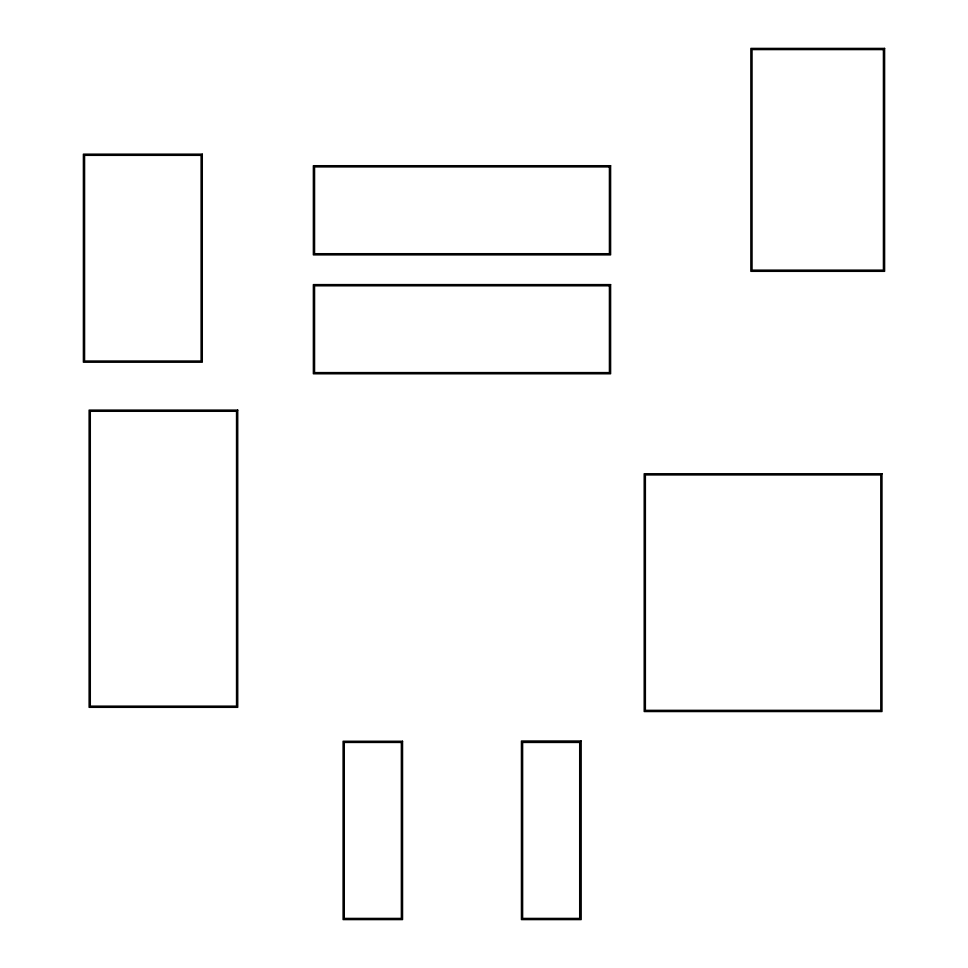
<?xml version="1.0" encoding="UTF-8"?>
<svg xmlns="http://www.w3.org/2000/svg" width="968" height="968" viewBox="0 0 968 968"><rect width="100%" height="100%" fill="white"/><g stroke="black" fill="none" stroke-linecap="round" stroke-linejoin="round"><path stroke-width="1.45" d="M884.607 48.4L750.853 48.4L750.853 271.33L884.607 271.33L884.607 48.4M883.421 49.586L752.039 49.586L752.039 270.132L883.421 270.132L883.421 49.586M202.288 154.154L83.393 154.154L83.393 362.214L202.288 362.214L202.288 154.154M201.102 155.34L84.579 155.34L84.579 361.028L201.102 361.028L201.102 155.34M610.602 165.709L313.366 165.709L313.366 254.887L610.602 254.887L610.602 165.709M609.416 166.907L314.564 166.907L314.564 253.701L609.416 253.701L609.416 166.907M610.602 284.604L313.366 284.604L313.366 373.781L610.602 373.781L610.602 284.604M609.416 285.802L314.564 285.802L314.564 372.595L609.416 372.595L609.416 285.802M237.729 410.105L89.117 410.105L89.117 707.33L237.729 707.33L237.729 410.105M236.543 411.291L90.302 411.291L90.302 706.144L236.543 706.144L236.543 411.291M881.981 473.751L644.192 473.751L644.192 711.54L881.981 711.54L881.981 473.751M880.795 474.937L645.378 474.937L645.378 710.343L880.795 710.343L880.795 474.937M581.163 741.004L521.437 741.004L521.437 919.6L581.163 919.6L581.163 741.004M402.543 741.258L343.096 741.258L343.096 919.6L402.543 919.6L402.543 741.258M401.357 742.444L344.281 742.444L344.281 918.414L401.357 918.414L401.357 742.444M579.699 742.444L522.623 742.444L522.623 918.414L579.699 918.414L579.699 742.444"/></g></svg>
